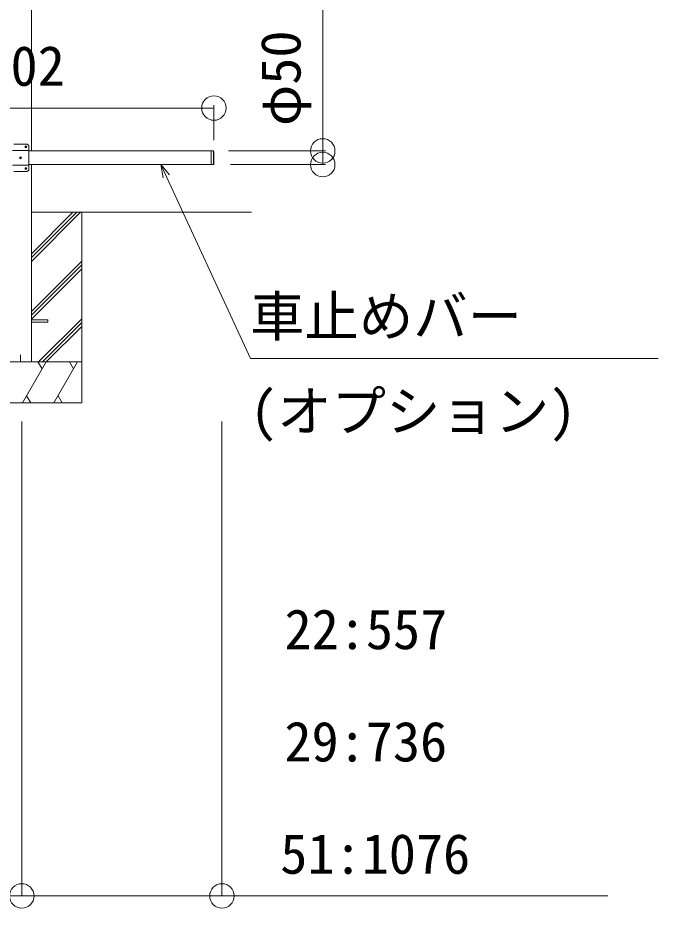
# Model space of a CAD drawing. Units: millimetres, scale not verified. Extents: x -29696 to 25304, y -20999 to 19001.
# Drawn here: x -10332 to -7978, y 7650 to 10921 of the extents above; entities that cross this region are included whole.
import ezdxf
from ezdxf.enums import TextEntityAlignment as Align

# ---------------------------------------------------------------- set-up
doc = ezdxf.new("R2010")
doc.units = ezdxf.units.MM
doc.header["$LTSCALE"] = 100
doc.linetypes.add('CHAIN1', pattern=[8, 5, -1, 1, -1])
for name, color, linetype, lineweight in [('0-2_YKK_N1', 2, 'Continuous', 9), ('0-3_YKK_Z1', 7, 'Continuous', 9), ('0-4_YKK_A1', 4, 'Continuous', 9)]:
    doc.layers.add(name, color=color, linetype=linetype, lineweight=lineweight)
doc.styles.add('ＭＳ ゴシック', font='')
doc.styles.get('ＭＳ ゴシック').set_extended_font_data('MS Gothic')

msp = doc.modelspace()

# ---------------------------------------------------------------- linework, layer by layer
at = {"layer": '0-2_YKK_N1'}
for p, q in [((-9211.2, 11219), (-9211.2, 10381.4)), ((-9611.2, 10471.4), (-9611.2, 10599.2)), ((-9611.2, 10589.2), (-12465.2, 10589.2)), ((-9557.3, 10431.5), (-9201.2, 10431.5)), ((-9806.2, 10381.4), (-9476.8, 9669.3)), ((-9806.2, 10381.4), (-9797.7, 10332.3)), ((-9774.2, 10343.1), (-9806.2, 10381.4)), ((-9550.4, 10381.4), (-9201.2, 10381.4)), ((-9476.8, 9669.3), (-7978, 9669.3)), ((-10317.6, 9438.1), (-10317.6, 7693.8)), ((-10317.6, 9438.1), (-10317.6, 7693.8)), ((-9581.7, 9438.1), (-9581.7, 7693.8)), ((-11749.3, 7694.8), (-10317.6, 7694.8)), ((-10317.6, 7694.8), (-8162.6, 7694.8))]:
    msp.add_line(p, q, dxfattribs=at)
for centre in [(-9611.2, 10589.2), (-9211.2, 10431.5), (-9211.2, 10381.4), (-10317.6, 7694.8), (-10317.6, 7694.8), (-9581.7, 7694.8)]:
    msp.add_circle(centre, 45, dxfattribs=at)
at = {"layer": '0-3_YKK_Z1'}
for p, q in [((-10282.2, 10054.1), (-10129.8, 10206.4)), ((-10282.2, 10025.8), (-10101.5, 10206.4)), ((-10282.2, 10040), (-10115.7, 10206.4)), ((-10282.2, 10206.4), (-9472.6, 10206.4)), ((-10097.2, 9656.5), (-10097.2, 10206.4)), ((-10282.2, 9842), (-10097.2, 10027)), ((-10282.2, 9827.8), (-10097.2, 10012.8)), ((-10282.2, 9813.7), (-10097.2, 9998.7)), ((-10255.6, 9656.5), (-10097.2, 9814.8)), ((-10241.4, 9656.5), (-10097.2, 9800.7)), ((-10227.3, 9656.5), (-10097.2, 9786.6)), ((-10314.7, 9506.5), (-10228.1, 9656.5)), ((-10243.1, 9630.5), (-10258.1, 9656.5)), ((-10199.2, 9506.5), (-10112.6, 9656.5)), ((-10127.6, 9630.5), (-10142.6, 9656.5)), ((-10299.7, 9532.4), (-10284.7, 9506.5)), ((-10184.2, 9532.4), (-10169.2, 9506.5))]:
    msp.add_line(p, q, dxfattribs=at)
for points in [[(-10547.2, 10206.4), (-10547.2, 9656.5), (-10097.2, 9656.5)], [(-10097.2, 9656.5), (-10097.2, 9506.5), (-10547.2, 9506.5)]]:
    msp.add_lwpolyline(points, dxfattribs=at)
at = {"layer": '0-4_YKK_A1'}
for p, q in [((-10282.2, 10431.5), (-10282.2, 12112.8)), ((-10352.2, 10433.7), (-10292.2, 10433.7)), ((-10347.2, 10456.5), (-10297.2, 10456.5)), ((-10303.4, 10446.9), (-10304.3, 10446.9)), ((-10304.3, 10446.9), (-10304.3, 10446)), ((-10304.3, 10446), (-10303.4, 10446)), ((-10302.6, 10448.5), (-10302.6, 10447.7)), ((-10301.8, 10448.5), (-10302.6, 10448.5)), ((-10302.6, 10445.2), (-10302.6, 10444.3)), ((-10302.6, 10444.3), (-10301.8, 10444.3)), ((-10301.8, 10447.7), (-10301.8, 10448.5)), ((-10301.8, 10444.3), (-10301.8, 10445.2)), ((-10300.1, 10446.9), (-10300.9, 10446.9)), ((-10300.9, 10446), (-10300.1, 10446)), ((-10300.1, 10446), (-10300.1, 10446.9)), ((-10297.2, 10456.5), (-10292.2, 10451.5)), ((-10292.2, 10451.5), (-10292.2, 10361.4)), ((-10324.3, 10406.9), (-10323.4, 10406.9)), ((-10324.3, 10406), (-10324.3, 10406.9)), ((-10323.4, 10406), (-10324.3, 10406)), ((-10322.6, 10408.5), (-10321.8, 10408.5)), ((-10322.6, 10407.7), (-10322.6, 10408.5)), ((-10322.6, 10404.3), (-10322.6, 10405.2)), ((-10321.8, 10404.3), (-10322.6, 10404.3)), ((-10321.8, 10408.5), (-10321.8, 10407.7)), ((-10321.8, 10405.2), (-10321.8, 10404.3)), ((-10320.9, 10406.9), (-10320.1, 10406.9)), ((-10320.1, 10406), (-10320.9, 10406)), ((-10320.1, 10406.9), (-10320.1, 10406)), ((-10292.2, 10431.5), (-9613.2, 10431.5)), ((-9621.2, 10431.5), (-9621.2, 10381.4)), ((-10352.2, 10379.1), (-10292.2, 10379.1)), ((-10302.6, 10368.6), (-10302.6, 10367.7)), ((-10301.8, 10368.6), (-10302.6, 10368.6)), ((-10301.8, 10367.7), (-10301.8, 10368.6)), ((-10292.2, 10381.4), (-9613.2, 10381.4)), ((-10282.2, 9656.5), (-10282.2, 10381.4)), ((-10282.2, 10206.4), (-10282.2, 10381.4)), ((-10297.2, 10356.4), (-10347.2, 10356.4)), ((-10303.4, 10366.9), (-10304.3, 10366.9)), ((-10304.3, 10366.9), (-10304.3, 10366)), ((-10304.3, 10366), (-10303.4, 10366)), ((-10302.6, 10365.2), (-10302.6, 10364.3)), ((-10302.6, 10364.3), (-10301.8, 10364.3)), ((-10301.8, 10364.3), (-10301.8, 10365.2)), ((-10300.1, 10366.9), (-10300.9, 10366.9)), ((-10300.9, 10366), (-10300.1, 10366)), ((-10300.1, 10366), (-10300.1, 10366.9)), ((-10297.2, 10356.4), (-10292.2, 10361.4)), ((-10222.2, 9810.9), (-10282.2, 9810.9))]:
    msp.add_line(p, q, dxfattribs=at)
at = {"layer": '0-4_YKK_A1', "linetype": 'CHAIN1'}
msp.add_line((-10322.2, 9681.9), (-10322.2, 9656.5), dxfattribs=at)
at = {"layer": '0-4_YKK_A1'}
for points in [[(-9611.2, 10429.4), (-9613.2, 10431.5), (-9613.2, 10381.4)], [(-9611.2, 10429.4), (-9611.2, 10383.4), (-9613.2, 10381.4)], [(-10222.2, 9810.9), (-10222.2, 9801.9), (-10282.2, 9801.9)]]:
    msp.add_lwpolyline(points, dxfattribs=at)
for centre in [(-10302.2, 10446.4), (-10322.2, 10406.5), (-10302.2, 10366.5)]:
    msp.add_circle(centre, 3.5, dxfattribs=at)
for centre, start, end in [((-10303.4, 10447.7), 270, 0), ((-10303.4, 10445.2), 0, 90), ((-10300.9, 10447.7), 180, 270), ((-10300.9, 10445.2), 90, 180), ((-10323.4, 10407.7), 270, 0), ((-10323.4, 10405.2), 0, 90), ((-10320.9, 10407.7), 180, 270), ((-10320.9, 10405.2), 90, 180), ((-10303.4, 10367.7), 270, 0), ((-10303.4, 10365.2), 0, 90), ((-10300.9, 10367.7), 180, 270), ((-10300.9, 10365.2), 90, 180)]:
    msp.add_arc(centre, 0.84, start, end, dxfattribs=at)

# ---------------------------------------------------------------- texts
at = {"layer": '0-2_YKK_N1', "color": 4, "style": 'ＭＳ ゴシック'}
msp.add_text('φ50', height=146.6, rotation=90, dxfattribs=at).set_placement((-9248.7, 10523), align=Align.BOTTOM_LEFT)
for s, p in [('22:2138 29:2854 51:5002', (-12453.2, 10626.7)), ('車止めバー', (-9478.4, 9706.8)), ('(オプション)', (-9478.4, 9358.4)), ('22:557', (-9351.6, 8557.3)), ('29:736', (-9352.1, 8144.8)), ('51:1076', (-9367.3, 7732.3))]:
    msp.add_text(s, height=146.6, dxfattribs=at).set_placement(p, align=Align.BOTTOM_LEFT)

doc.saveas('drawing.dxf')
